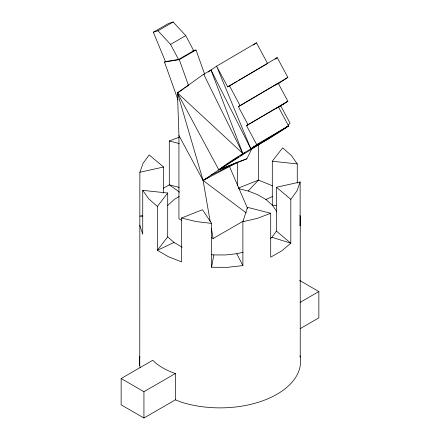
<?xml version="1.0" encoding="UTF-8"?>
<svg xmlns="http://www.w3.org/2000/svg" width="440" height="440" viewBox="0 0 440 440"><rect width="100%" height="100%" fill="white"/><g stroke="black" fill="none" stroke-linecap="round" stroke-linejoin="round"><path stroke-width="0.66" d="M139.761 365.613L139.865 172.271L143.044 163.339L149.188 154.935L163.565 167.019L163.565 193.061M299.816 215.463L300.24 216.739L300.135 225.858L300.135 182.001L276.436 187.253L276.436 231.115L271.931 237.276L270.43 238.552M300.135 182.001L296.956 190.933L290.812 199.331L290.812 243.194L281.952 250.745L270.71 257.153L270.71 213.29L247.511 207.328L242.886 221.744L242.886 265.601L227.376 267.322L211.58 267.262L213.823 254.925L225.407 254.969L236.781 253.71L243.095 252.225M210.199 221.645L203.099 180.466L218.823 169.829L246.868 158.812L252.252 147.978M167.321 205.744L174.57 199.183L179.278 196.499M211.58 267.262L211.58 223.405L202.477 209.715L181.549 218.02L181.549 261.882L168.476 256.762L157.377 250.272L157.377 206.41L167.706 193.023L142.742 190.35L142.742 234.212L139.761 225.253M167.706 193.023L167.706 236.88L157.377 250.272L174.075 242.468L182.215 247.225M276.656 211.31L272.294 205.112L272.294 161.249L282.623 147.857L291.313 155.474L297.259 163.922L297.259 183.112M238.26 80.68L267.575 63.487L256.454 42.801L216.585 66.181L211.007 70.037L203.671 74.234L177.463 92.922L218.823 169.829C239.575 153.681 263.549 142.774 285.34 128.233L286.632 126.858M287.92 125.483L290.07 123.189L280.72 105.804M238.86 188.738L248.199 191.015L258.451 180.114L258.451 144.474M270.826 137.022L268.807 138.611L254.029 146.971M253.402 45.017L256.454 42.801M275.105 59.158L277.228 57.613L287.865 77.401L278.058 83.886M208.28 71.962L211.007 70.037L250.844 148.819L256.696 144.573L246.543 125.686L248.012 124.641L238.359 106.667L287.865 77.401M275.671 85.124L278.212 83.276L287.881 101.266L278.064 107.635M276.271 108.559L277.899 107.382M285.34 128.233L288.591 125.873L278.438 106.986L287.881 101.266L248.012 124.641M272.074 136.241L268.807 138.611L267.531 139.084M256.696 144.573L288.591 125.873L250.844 148.819L216.585 66.181L227.706 86.867L277.228 57.613M183.431 88.897L177.463 92.922L178.926 135.498L178.926 218.785L181.869 220.484M184.547 88.105L188.469 85.338L179.295 59.653L164.494 62.073L178.024 99.963M278.086 83.6L279.186 82.841M178.926 135.498L203.099 180.466L237.93 162.107L218.823 169.829L238.651 156.865M240.356 155.755L242.622 154.27M243.755 153.532L244.888 152.79M218.823 169.829L288.591 125.873M227.706 86.867L237.089 81.367M238.359 106.667L278.212 83.276M246.543 125.686L278.438 106.986M211.007 70.037L242.759 153.428L177.463 92.922L203.099 180.466L209.572 176.704M153.34 32.23L168.537 23.457L173.168 22L185.757 35.618L193.721 50.694L178.524 59.466L165.462 61.6L153.34 32.23L157.971 30.773L173.168 22M157.971 30.773L170.566 44.391L185.757 35.618M164.494 62.073L165.644 61.408M179.295 59.653L196.009 50.006L204.727 74.404M211.343 237.501L213.109 238.524L243.381 221.045M121.143 378.527L152.763 360.267A61.688 35.618 0 0 0 175.401 373.516L175.401 399.834L143.935 418L121.143 404.844L121.143 378.527L143.935 391.683L175.401 373.516M300.118 302.368L318.857 291.55L318.857 317.867L300.118 328.686M163.372 188.215L169.29 184.844L179.234 187.396M253.435 147.362L256.982 145.519M210.958 175.148L237.93 162.107L236.016 162.816M248.199 191.015L257.785 194.766L265.925 199.529L272.723 196.345M238.156 188.166L258.451 180.114L272.602 185.851M179.57 192.17L169.29 184.844L169.29 140.982L179.339 137.159M270.71 213.29L257.521 218.306L242.886 221.744M238.568 161.871L246.868 158.812M139.865 172.271L163.565 167.019M142.494 215.551L139.865 216.134L142.532 216.299M193.314 50.446L196.009 50.006M192.412 50.908L193.721 50.694M272.294 161.249L297.259 163.922M276.342 205.546L272.294 205.112L265.925 199.529M211.58 223.405L196.103 221.562L181.549 218.02M211.156 254.606L213.823 254.925M169.29 140.982L179.234 143.539M271.931 237.276L290.812 243.194L276.436 231.115M175.401 399.834L181.549 402.237A80.581 46.519 0 0 0 265.265 399.845A80.581 46.519 0 0 0 300.003 355.806M299.574 280.418L318.857 291.55M203.099 180.466L246.186 212.894M276.436 187.253L290.812 199.331M157.377 206.41L148.687 198.798L142.742 190.35M167.706 236.88L174.075 242.468M229.383 85.674L240.02 105.463M170.566 44.391L178.524 59.466M236.781 253.71L242.886 265.601M203.671 74.234L242.759 153.428M229.532 166.656L247.594 208.478M211.365 228.393L213.109 238.524M300.24 216.739L300.24 357.099M237.523 162.371L237.523 185.674M143.935 391.683L143.935 418M140.14 367.549A80.581 46.519 0 0 1 139.865 356.493"/></g></svg>
